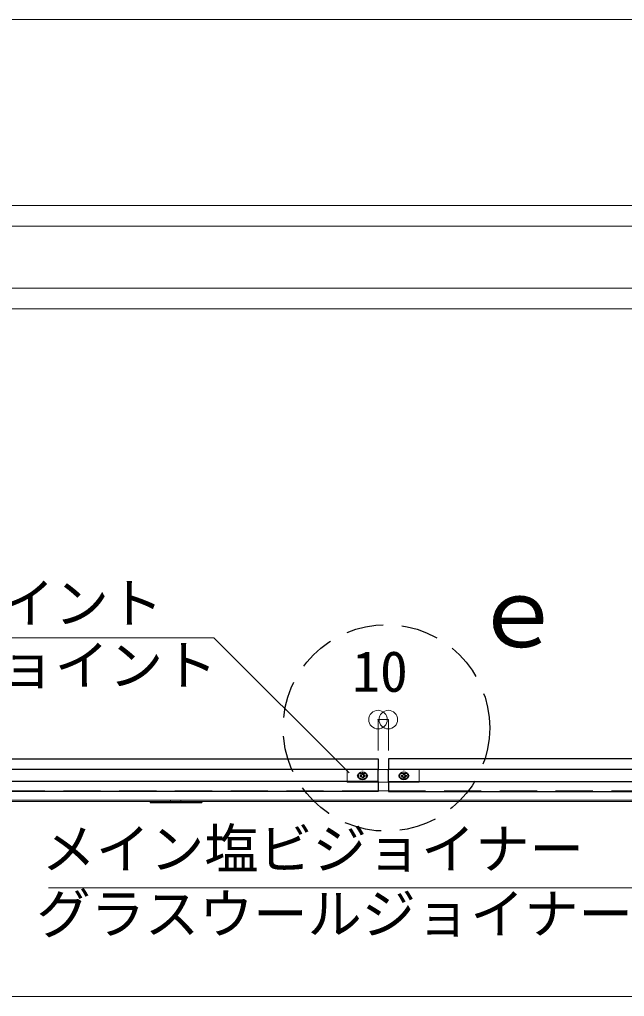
# Model space of a CAD drawing. Units: millimetres on the paper, with parts at other scales. Extents: x -195 to 195, y -135 to 132.
# Drawn here: x 115.77 to 135.29, y 36.91 to 68.42 of the extents above; entities that cross this region are included whole.
import ezdxf
from ezdxf.enums import TextEntityAlignment as Align

# ---------------------------------------------------------------- set-up
doc = ezdxf.new("R2010")
doc.units = ezdxf.units.MM
doc.header["$PDMODE"] = 32
doc.header["$PDSIZE"] = 0.6
doc.linetypes.add('DASHED1', pattern=[1.8, 1.2, -0.6])
for name, color, linetype, lineweight in [('6-2_野縁受け', 3, 'Continuous', 18), ('6-3_野縁', 2, 'Continuous', 25), ('6-4_ブレース・補強材', 3, 'Continuous', 18), ('6-5_寸法', 4, 'Continuous', 9), ('6-6_文字', 7, 'Continuous', 18), ('6-9_躯体他', 4, 'Continuous', 9), ('6-B_補強金具・金具・その他', 3, 'Continuous', 18), ('6-C_ビス・アンカーボルト・強調図形', 2, 'Continuous', 25), ('6-D_パネル', 4, 'Continuous', 9), ('F-3_野縁', 3, 'Continuous', 18)]:
    doc.layers.add(name, color=color, linetype=linetype, lineweight=lineweight)
doc.styles.add('ＭＳ ゴシック', font='')
doc.styles.get('ＭＳ ゴシック').set_extended_font_data('MS Gothic')

msp = doc.modelspace()

# ---------------------------------------------------------------- linework, layer by layer
at = {"layer": '6-2_野縁受け'}
for p, q in [((29.972, 43.24), (120.639, 43.24)), ((29.972, 43.2), (120.639, 43.2)), ((120.972, 43.24), (153.178, 43.24)), ((120.972, 43.2), (153.178, 43.2))]:
    msp.add_line(p, q, dxfattribs=at)
at = {"layer": '6-3_野縁'}
for p, q in [((7.505, 44.573), (127.339, 44.573)), ((127.339, 44.573), (127.339, 44.223)), ((153.078, 44.573), (127.672, 44.573)), ((127.672, 44.573), (127.672, 44.223)), ((7.505, 44.24), (127.339, 44.24)), ((127.672, 44.24), (153.099, 44.24)), ((127.339, 43.85), (7.505, 43.85)), ((127.339, 43.85), (127.339, 43.523)), ((127.672, 43.85), (127.672, 43.523)), ((127.672, 43.85), (153.128, 43.85)), ((127.339, 43.523), (7.505, 43.523)), ((127.672, 43.523), (153.151, 43.523))]:
    msp.add_line(p, q, dxfattribs=at)
at = {"layer": '6-3_野縁', "linetype": 'DASHED1'}
for p, q in [((127.339, 43.85), (127.339, 44.223)), ((127.672, 43.85), (127.672, 44.223))]:
    msp.add_line(p, q, dxfattribs=at)
at = {"layer": '6-4_ブレース・補強材'}
for p, q in [((120.639, 43.24), (120.639, 43.2)), ((120.972, 43.24), (120.972, 43.2))]:
    msp.add_line(p, q, dxfattribs=at)
at = {"layer": '6-5_寸法'}
for p, q in [((154.085, 68.424), (81.172, 68.424)), ((127.339, 45.843), (127.339, 44.841)), ((127.339, 45.843), (127.672, 45.843)), ((127.672, 45.843), (127.672, 44.841)), ((127.197, 44.233), (127.031, 44.233)), ((127.197, 44.233), (127.031, 44.233))]:
    msp.add_line(p, q, dxfattribs=at)
at = {"layer": '6-5_寸法', "color": 3}
for p in [(127.339, 45.843), (127.672, 45.843)]:
    msp.add_point(p, dxfattribs=at)
at = {"layer": '6-6_文字'}
msp.add_line((148.813, 40.418), (116.698, 40.418), dxfattribs=at)
msp.add_lwpolyline([(126.405, 44.121), (122.043, 48.483), (102.454, 48.483)], dxfattribs=at)
at = {"layer": '6-9_躯体他'}
for p, q in [((6.172, 62.424), (154.313, 62.424)), ((6.172, 61.757), (154.295, 61.757)), ((6.172, 59.757), (154.184, 59.757)), ((6.172, 59.09), (154.129, 59.09))]:
    msp.add_line(p, q, dxfattribs=at)
at = {"layer": '6-B_補強金具・金具・その他'}
for p, q in [((126.805, 44.233), (126.338, 44.233)), ((126.338, 43.85), (126.338, 44.233)), ((126.848, 44.223), (126.829, 44.223)), ((126.872, 44.233), (127.305, 44.233)), ((127.348, 44.223), (127.329, 44.223)), ((127.372, 44.233), (127.639, 44.233)), ((127.681, 44.223), (127.662, 44.223)), ((127.705, 44.233), (128.139, 44.233)), ((128.181, 44.223), (128.162, 44.223)), ((128.205, 44.233), (128.672, 44.233)), ((128.672, 43.85), (128.672, 44.233)), ((127.339, 43.823), (127.672, 43.823))]:
    msp.add_line(p, q, dxfattribs=at)
at = {"layer": '6-B_補強金具・金具・その他', "linetype": 'DASHED1'}
for p, q in [((126.338, 43.823), (126.338, 43.85)), ((126.338, 43.823), (127.339, 43.823)), ((126.746, 44.103), (126.93, 44.103)), ((126.746, 43.953), (126.93, 43.953)), ((127.672, 43.823), (128.672, 43.823)), ((128.264, 44.103), (128.081, 44.103)), ((128.264, 43.953), (128.081, 43.953)), ((128.672, 43.85), (128.672, 43.823))]:
    msp.add_line(p, q, dxfattribs=at)
at = {"layer": '6-B_補強金具・金具・その他'}
for centre, radius, start, end in [((126.805, 44.217), 0.0167, 44.426, 90), ((126.829, 44.24), 0.0167, 224.4274, 270), ((126.848, 44.24), 0.0167, 270, 315.5726), ((126.872, 44.217), 0.0167, 90, 135.574), ((127.305, 44.217), 0.0167, 44.426, 90), ((127.329, 44.24), 0.0167, 224.4274, 270), ((127.348, 44.24), 0.0167, 270, 315.5726), ((127.372, 44.217), 0.0167, 90, 135.574), ((127.639, 44.217), 0.0167, 44.426, 90), ((127.662, 44.24), 0.0167, 224.4274, 270), ((127.681, 44.24), 0.0167, 270, 315.5726), ((127.705, 44.217), 0.0167, 90, 135.574), ((128.139, 44.217), 0.0167, 44.426, 90), ((128.162, 44.24), 0.0167, 224.4274, 270), ((128.181, 44.24), 0.0167, 270, 315.5726), ((128.205, 44.217), 0.0167, 90, 135.574), ((126.746, 44.028), 0.075, 105.4972, 254.2944), ((126.93, 44.028), 0.075, 286.1572, 74.0523), ((128.081, 44.028), 0.075, 105.9477, 253.8428), ((128.264, 44.028), 0.075, 285.7056, 74.5028)]:
    msp.add_arc(centre, radius, start, end, dxfattribs=at)
at = {"layer": '6-B_補強金具・金具・その他', "linetype": 'DASHED1'}
for centre, start, end in [((126.746, 44.028), 90, 105.8264), ((126.746, 44.028), 254.1732, 270), ((126.93, 44.028), 74.1736, 90), ((126.93, 44.028), 270, 285.8268), ((128.081, 44.028), 90, 105.8264), ((128.081, 44.028), 254.1732, 270), ((128.264, 44.028), 74.1736, 90), ((128.264, 44.028), 270, 285.8268)]:
    msp.add_arc(centre, 0.075, start, end, dxfattribs=at)
at = {"layer": '6-C_ビス・アンカーボルト・強調図形'}
for p, q in [((126.762, 44.045), (126.762, 44.012)), ((126.805, 44.045), (126.762, 44.045)), ((126.805, 44.012), (126.762, 44.012)), ((126.822, 44.105), (126.822, 44.062)), ((126.855, 44.105), (126.822, 44.105)), ((126.822, 43.995), (126.822, 43.952)), ((126.855, 43.952), (126.822, 43.952)), ((126.855, 44.105), (126.855, 44.062)), ((126.855, 43.995), (126.855, 43.952)), ((126.915, 44.045), (126.872, 44.045)), ((126.915, 44.012), (126.872, 44.012)), ((126.915, 44.045), (126.915, 44.012)), ((128.096, 44.045), (128.096, 44.012)), ((128.096, 44.045), (128.139, 44.045)), ((128.096, 44.012), (128.139, 44.012)), ((128.156, 44.105), (128.156, 44.062)), ((128.156, 44.105), (128.189, 44.105)), ((128.156, 43.995), (128.156, 43.952)), ((128.156, 43.952), (128.189, 43.952)), ((128.189, 44.105), (128.189, 44.062)), ((128.189, 43.995), (128.189, 43.952)), ((128.206, 44.045), (128.249, 44.045)), ((128.206, 44.012), (128.249, 44.012)), ((128.249, 44.045), (128.249, 44.012)), ((119.982, 43.2), (121.648, 43.2)), ((120.01, 43.167), (120.044, 43.2)), ((120.01, 43.167), (120.044, 43.2)), ((120.081, 43.167), (120.114, 43.2)), ((120.152, 43.167), (120.185, 43.2)), ((120.152, 43.167), (120.185, 43.2)), ((120.222, 43.167), (120.256, 43.2)), ((120.293, 43.167), (120.326, 43.2)), ((120.293, 43.167), (120.326, 43.2)), ((120.293, 43.167), (120.326, 43.2)), ((120.364, 43.167), (120.397, 43.2)), ((120.434, 43.167), (120.468, 43.2)), ((120.434, 43.167), (120.468, 43.2)), ((120.505, 43.167), (120.539, 43.2)), ((120.576, 43.167), (120.609, 43.2)), ((120.576, 43.167), (120.609, 43.2)), ((120.647, 43.167), (120.68, 43.2)), ((120.717, 43.167), (120.751, 43.2)), ((120.717, 43.167), (120.751, 43.2)), ((120.788, 43.167), (120.821, 43.2)), ((120.859, 43.167), (120.892, 43.2)), ((120.859, 43.167), (120.892, 43.2)), ((120.929, 43.167), (120.963, 43.2)), ((121, 43.167), (121.033, 43.2)), ((121, 43.167), (121.033, 43.2)), ((121.071, 43.167), (121.104, 43.2)), ((121.142, 43.167), (121.175, 43.2)), ((121.142, 43.167), (121.175, 43.2)), ((121.212, 43.167), (121.246, 43.2)), ((121.283, 43.167), (121.316, 43.2)), ((121.283, 43.167), (121.316, 43.2)), ((121.354, 43.167), (121.387, 43.2)), ((121.424, 43.167), (121.458, 43.2)), ((121.424, 43.167), (121.458, 43.2)), ((121.495, 43.167), (121.528, 43.2)), ((121.566, 43.167), (121.599, 43.2)), ((121.566, 43.167), (121.599, 43.2)), ((121.637, 43.167), (121.648, 43.179)), ((121.648, 43.2), (121.648, 43.167))]:
    msp.add_line(p, q, dxfattribs=at)
msp.add_lwpolyline([(119.982, 43.2), (119.982, 43.167), (121.648, 43.167)], dxfattribs=at)
at = {"layer": '6-C_ビス・アンカーボルト・強調図形', "linetype": 'DASHED1'}
msp.add_circle((127.61, 45.574), 3.333, dxfattribs=at)
at = {"layer": '6-C_ビス・アンカーボルト・強調図形'}
for centre in [(126.838, 44.028), (128.172, 44.028)]:
    msp.add_circle(centre, 0.133, dxfattribs=at)
for centre, start, end in [((126.805, 44.062), 270, 0), ((126.805, 43.995), 0, 90), ((126.872, 44.062), 180, 270), ((126.872, 43.995), 90, 180), ((128.139, 44.062), 270, 0), ((128.139, 43.995), 0, 90), ((128.206, 44.062), 180, 270), ((128.206, 43.995), 90, 180)]:
    msp.add_arc(centre, 0.0167, start, end, dxfattribs=at)
at = {"layer": '6-D_パネル', "linetype": 'DASHED1'}
for p, q in [((7.384, 43.54), (127.339, 43.54)), ((127.672, 43.54), (153.151, 43.54))]:
    msp.add_line(p, q, dxfattribs=at)
at = {"layer": '6-D_パネル'}
for p, q in [((127.339, 43.54), (127.672, 43.54)), ((6.695, 43.24), (153.175, 43.24))]:
    msp.add_line(p, q, dxfattribs=at)
at = {"layer": 'F-3_野縁'}
msp.add_line((2, 36.912), (191, 36.912), dxfattribs=at)

# ---------------------------------------------------------------- texts
at = {"layer": '6-5_寸法', "style": 'ＭＳ ゴシック'}
msp.add_text('10', height=1.32, dxfattribs=at).set_placement((126.505, 46.343), align=Align.BOTTOM_LEFT)
at = {"layer": '6-6_文字', "style": 'ＭＳ ゴシック'}
for s, p in [('アルミバージョイント', (102.901, 48.572)), ('クリオネバージョイント', (102.901, 46.569)), ('メイン塩ビジョイナー', (116.48, 40.648)), ('グラスウールジョイナーベース（17-50）', (116.312, 38.554))]:
    msp.add_text(s, height=1.283, dxfattribs=at).set_placement(p, align=Align.BOTTOM_LEFT)
at = {"layer": '6-6_文字', "color": 3, "style": 'ＭＳ ゴシック'}
msp.add_text('ｅ', height=2.199, dxfattribs=at).set_placement((130.351, 47.521), align=Align.BOTTOM_LEFT)

doc.saveas('drawing.dxf')
